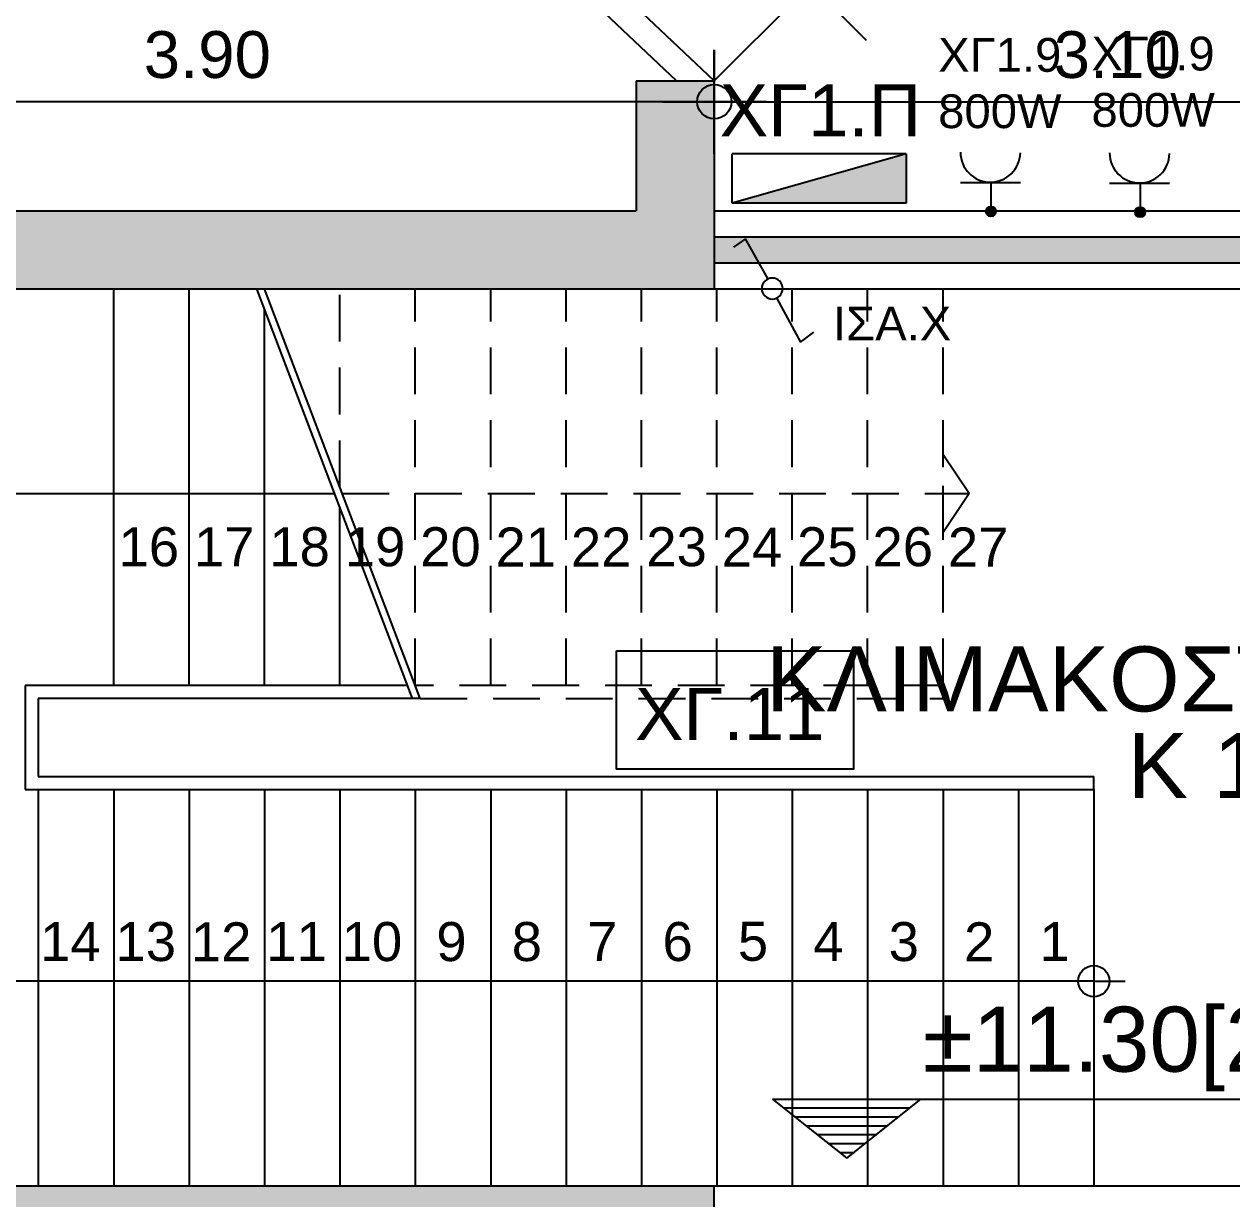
# Model space of a CAD drawing. Header units: metres. Extents: x -11 to 85, y -301 to 135.
# Drawn here: x 16.319 to 20.965, y 29.797 to 34.316 of the extents above; entities that cross this region are included whole.
import ezdxf
from ezdxf.enums import TextEntityAlignment as Align

# ---------------------------------------------------------------- set-up
doc = ezdxf.new("R2010")
doc.units = ezdxf.units.M
doc.header["$LTSCALE"] = 0.036
doc.header["$PDMODE"] = 2
doc.linetypes.add('HIDDEN', pattern=[0.375, 0.25, -0.125])
for name, color, linetype in [('arxitek corofos', 252, 'Continuous'), ('DIMBLK', 252, 'Continuous'), ('electext', 20, 'Continuous'), ('HLEK-SYMBOL', 3, 'Continuous'), ('HLEK_FL001_SYMBOLS', 230, 'Continuous')]:
    doc.layers.add(name, color=color, linetype=linetype)
doc.styles.add('COMU-N', font='arial.ttf')
doc.styles.get("Standard").update_dxf_attribs({"font": 'arial.ttf'})
doc.styles.add('W4MS2', font='W4MS2.shx')
doc.dimstyles.new('CADWDOT', dxfattribs={"dimscale": 0.1, "dimtxt": 1.8, "dimasz": 0.08, "dimexe": 2, "dimexo": 0, "dimgap": 0.09, "dimtad": 0, "dimrnd": 0.001, "dimzin": 0, "dimdsep": 46, "dimtxsty": 'Standard', "dimblk1": 'ARTDIM', "dimblk2": 'ARTDIM', "dimsah": 1, "dimcen": 0.09, "dimdle": 0.05, "dimse1": 1, "dimse2": 1, "dimadec": 0, "dimazin": 0, "dimtfac": 1, "dimtmove": 0, "dimatfit": 3, "dimldrblk": 'ARTDIM', "dimfxl": 2, "dimtvp": 0.9999, "dimtolj": 1, "dimtzin": 0, "dimarcsym": 0})

# ---------------------------------------------------------------- blocks, each defined once
blk = doc.blocks.new('ARTDIM')
at = {"layer": 'DIMBLK'}
for p, q in [((0, -24.9975), (0, 24.9975)), ((-24.9975, 0), (24.9975, 0))]:
    blk.add_line(p, q, dxfattribs=at)
blk.add_circle((0, 0), 8.25, dxfattribs=at)
blk = doc.blocks.new('*D487')
at = {"layer": 'arxitek corofos', "color": 0, "lineweight": -2}
blk.add_line((18.9657, 34.0176), (15.0817, 34.0176), dxfattribs=at)
at = {"layer": 'Defpoints', "color": 0, "transparency": 16777216}
for p in [(15.0737, 34.0176), (15.0737, 33.6974), (18.9737, 33.6974)]:
    blk.add_point(p, dxfattribs=at)
at = {"layer": 'arxitek corofos', "color": 0, "lineweight": -2, "xscale": 0.008, "yscale": 0.008, "zscale": 0.008, "rotation": 180}
blk.add_blockref('ARTDIM', (15.0737, 34.0176), dxfattribs=at)
at = {"layer": 'arxitek corofos', "color": 0, "lineweight": -2, "xscale": 0.008, "yscale": 0.008, "zscale": 0.008}
blk.add_blockref('ARTDIM', (18.9737, 34.0176), dxfattribs=at)
at = {"layer": 'arxitek corofos', "color": 0, "insert": (17.0237, 34.1976), "char_height": 0.18, "attachment_point": 5}
blk.add_mtext('\\A1;3.90', dxfattribs=at)
blk = doc.blocks.new('*D488')
at = {"layer": 'arxitek corofos', "color": 0, "lineweight": -2}
blk.add_line((18.9817, 34.0176), (22.0657, 34.0176), dxfattribs=at)
at = {"layer": 'Defpoints', "color": 0, "transparency": 16777216}
for p in [(22.0737, 34.0176), (18.9737, 33.6974), (22.0737, 33.6974)]:
    blk.add_point(p, dxfattribs=at)
at = {"layer": 'arxitek corofos', "color": 0, "lineweight": -2, "xscale": 0.008, "yscale": 0.008, "zscale": 0.008, "rotation": 180}
blk.add_blockref('ARTDIM', (18.9737, 34.0176), dxfattribs=at)
at = {"layer": 'arxitek corofos', "color": 0, "lineweight": -2, "xscale": 0.008, "yscale": 0.008, "zscale": 0.008}
blk.add_blockref('ARTDIM', (22.0737, 34.0176), dxfattribs=at)
at = {"layer": 'arxitek corofos', "color": 0, "insert": (20.5237, 34.1976), "char_height": 0.18, "attachment_point": 5}
blk.add_mtext('\\A1;3.10', dxfattribs=at)
blk = doc.blocks.new('gJ6_a28')
at = {"layer": 'HLEK-SYMBOL', "color": 0, "linetype": 'Continuous'}
for p, q in [((-0.67, 0), (-0.67, 0.19)), ((-0.67, 0.19), (0, 0.19)), ((-0.67, 0), (0, 0.19)), ((0, 0.19), (0, 0)), ((-0.67, 0), (0, 0))]:
    blk.add_line(p, q, dxfattribs=at)
at = {"layer": 'HLEK-SYMBOL', "color": 0}
blk.add_solid([(-0.67, 0.19), (0, 0.19), (-0.67, 0)], dxfattribs=at)
at = {"layer": 'HLEK-SYMBOL', "color": 0, "style": 'W4MS2', "flags": 8}
blk.add_attdef('NODE_NUMBER', (0.018, 0.0914), '', height=0.1, dxfattribs=at)
blk.add_attdef('NODE_NUMBER', (0.018, 0.0914), '', height=0.1, dxfattribs=at)
blk = doc.blocks.new('gJ6_a14')
at = {"linetype": 'Continuous'}
for p, q in [((-0.1176, 0.1119), (0.113, 0.1119)), ((0, 0.1119), (0, 0))]:
    blk.add_line(p, q, dxfattribs=at)
blk.add_arc((-0.0023, 0.2279), 0.1153, 180, 358.9566, dxfattribs=at)
blk = doc.blocks.new('*X1779')
at = {"color": 0}
for p, q in [((15.598, 2.587), (15.737, 2.727)), ((15.598, 2.622), (15.702, 2.727)), ((15.605, 2.559), (15.765, 2.719)), ((15.617, 2.536), (15.789, 2.707)), ((15.633, 2.516), (15.808, 2.691)), ((15.636, 2.678), (15.645, 2.687)), ((15.649, 2.691), (15.658, 2.7)), ((15.662, 2.705), (15.671, 2.714)), ((15.667, 2.674), (15.676, 2.683)), ((15.676, 2.718), (15.678, 2.721)), ((15.68, 2.687), (15.689, 2.696)), ((15.693, 2.7), (15.702, 2.709)), ((15.698, 2.669), (15.707, 2.678)), ((15.707, 2.714), (15.715, 2.722)), ((15.711, 2.683), (15.72, 2.691)), ((15.72, 2.727), (15.721, 2.728)), ((15.724, 2.696), (15.733, 2.705)), ((15.738, 2.709), (15.746, 2.718)), ((15.742, 2.678), (15.751, 2.687)), ((15.751, 2.722), (15.752, 2.724)), ((15.755, 2.691), (15.764, 2.7)), ((15.768, 2.705), (15.777, 2.714)), ((15.773, 2.674), (15.782, 2.683)), ((15.786, 2.687), (15.795, 2.696)), ((15.804, 2.669), (15.813, 2.678)), ((15.601, 2.607), (15.609, 2.616)), ((15.604, 2.646), (15.605, 2.647)), ((15.605, 2.577), (15.614, 2.585)), ((15.609, 2.652), (15.618, 2.66)), ((15.611, 2.547), (15.618, 2.554)), ((15.614, 2.621), (15.623, 2.63)), ((15.618, 2.59), (15.627, 2.599)), ((15.623, 2.665), (15.631, 2.674)), ((15.623, 2.559), (15.631, 2.568)), ((15.627, 2.634), (15.636, 2.643)), ((15.627, 2.528), (15.636, 2.537)), ((15.631, 2.603), (15.64, 2.612)), ((15.636, 2.572), (15.645, 2.581)), ((15.64, 2.647), (15.649, 2.656)), ((15.64, 2.541), (15.649, 2.55)), ((15.645, 2.616), (15.654, 2.625)), ((15.645, 2.51), (15.654, 2.519)), ((15.649, 2.585), (15.658, 2.594)), ((15.653, 2.501), (15.824, 2.672)), ((15.654, 2.66), (15.662, 2.669)), ((15.654, 2.554), (15.662, 2.563)), ((15.658, 2.63), (15.667, 2.638)), ((15.658, 2.523), (15.667, 2.532)), ((15.662, 2.599), (15.671, 2.607)), ((15.664, 2.494), (15.671, 2.501)), ((15.667, 2.568), (15.676, 2.577)), ((15.671, 2.643), (15.68, 2.652)), ((15.671, 2.537), (15.68, 2.546)), ((15.676, 2.489), (15.836, 2.648)), ((15.676, 2.612), (15.685, 2.621)), ((15.676, 2.506), (15.685, 2.515)), ((15.68, 2.581), (15.689, 2.59)), ((15.685, 2.656), (15.693, 2.665)), ((15.685, 2.55), (15.693, 2.559)), ((15.689, 2.625), (15.698, 2.634)), ((15.689, 2.519), (15.698, 2.528)), ((15.693, 2.594), (15.702, 2.603)), ((15.693, 2.488), (15.702, 2.497)), ((15.698, 2.563), (15.707, 2.572)), ((15.702, 2.638), (15.711, 2.647)), ((15.702, 2.532), (15.711, 2.541)), ((15.705, 2.482), (15.843, 2.62)), ((15.707, 2.607), (15.715, 2.616)), ((15.707, 2.501), (15.715, 2.51)), ((15.711, 2.577), (15.72, 2.585)), ((15.715, 2.652), (15.724, 2.66)), ((15.715, 2.546), (15.724, 2.554)), ((15.72, 2.621), (15.729, 2.63)), ((15.72, 2.515), (15.729, 2.523)), ((15.724, 2.59), (15.733, 2.599)), ((15.724, 2.484), (15.733, 2.493)), ((15.729, 2.665), (15.738, 2.674)), ((15.729, 2.559), (15.738, 2.568)), ((15.733, 2.634), (15.742, 2.643)), ((15.733, 2.528), (15.742, 2.537)), ((15.738, 2.603), (15.746, 2.612)), ((15.738, 2.497), (15.746, 2.506)), ((15.741, 2.482), (15.842, 2.584)), ((15.742, 2.572), (15.751, 2.581)), ((15.746, 2.647), (15.755, 2.656)), ((15.746, 2.541), (15.755, 2.55)), ((15.751, 2.616), (15.76, 2.625)), ((15.751, 2.51), (15.76, 2.519)), ((15.755, 2.585), (15.764, 2.594)), ((15.76, 2.66), (15.768, 2.669)), ((15.76, 2.554), (15.768, 2.563)), ((15.764, 2.63), (15.773, 2.638)), ((15.764, 2.523), (15.773, 2.532)), ((15.768, 2.599), (15.777, 2.607)), ((15.768, 2.493), (15.777, 2.501)), ((15.773, 2.568), (15.782, 2.577)), ((15.777, 2.643), (15.786, 2.652)), ((15.777, 2.537), (15.786, 2.546)), ((15.782, 2.612), (15.791, 2.621)), ((15.782, 2.506), (15.791, 2.515)), ((15.786, 2.581), (15.795, 2.59)), ((15.791, 2.656), (15.799, 2.665)), ((15.791, 2.55), (15.799, 2.559)), ((15.795, 2.625), (15.804, 2.634)), ((15.795, 2.519), (15.804, 2.528)), ((15.799, 2.594), (15.808, 2.603)), ((15.804, 2.563), (15.813, 2.572)), ((15.808, 2.638), (15.817, 2.647)), ((15.808, 2.532), (15.817, 2.541)), ((15.813, 2.607), (15.822, 2.616)), ((15.817, 2.577), (15.826, 2.585)), ((15.822, 2.652), (15.83, 2.66)), ((15.822, 2.546), (15.83, 2.554)), ((15.826, 2.621), (15.835, 2.63)), ((15.83, 2.59), (15.839, 2.599)), ((15.835, 2.559), (15.835, 2.56)), ((15.839, 2.634), (15.84, 2.635)), ((15.844, 2.603), (15.844, 2.603))]:
    blk.add_line(p, q, dxfattribs=at)
blk = doc.blocks.new('GJ6_A78')
at = {"layer": 'HLEK-SYMBOL', "color": 0, "linetype": 'Continuous'}
blk.add_circle((0, 0), 0.0989, dxfattribs=at)
at = {"layer": 'HLEK-SYMBOL', "color": 0, "xscale": 0.8, "yscale": 0.8, "zscale": 0.8}
blk.add_blockref('*X1779', (-12.576, -2.084), dxfattribs=at)
blk = doc.blocks.new('priza')
at = {"layer": 'HLEK_FL001_SYMBOLS', "xscale": 0.1951472641207488, "yscale": 0.1951472641207488, "zscale": 0.1951472641207488}
blk.add_blockref('GJ6_A78', (87.4, -100.4953), dxfattribs=at)
at = {"layer": 'HLEK_FL001_SYMBOLS', "rotation": 180}
blk.add_blockref('gJ6_a14', (87.4, -100.4952), dxfattribs=at)
blk = doc.blocks.new('gJ6_a3')
at = {"linetype": 'Continuous'}
for p, q in [((-0.111, 0.1868), (-0.0592, 0.2092)), ((-0.0239, 0.0342), (-0.111, 0.1868)), ((0.0232, -0.035), (0.1196, -0.1998)), ((0.1196, -0.1998), (0.0608, -0.2242))]:
    blk.add_line(p, q, dxfattribs=at)
blk.add_circle((-0.0004, -0.0004), 0.0405, dxfattribs=at)

msp = doc.modelspace()

# ---------------------------------------------------------------- hatches: boundary and pattern name
at = {"layer": 'arxitek corofos'}
for points in [[(18.9737, 34.0974), (18.6737, 34.0974), (18.6737, 33.5974), (14.7737, 33.5974), (14.7737, 32.0974), (15.0737, 32.0974), (15.0737, 33.2974), (18.9737, 33.2974)], [(22.0737, 33.4974), (18.9737, 33.4974), (18.9737, 33.3974), (22.0737, 33.3974)], [(15.0737, 29.8474), (15.0737, 31.0474), (14.7737, 31.0474), (14.7737, 29.5474), (18.6737, 29.5474), (18.6737, 29.2474), (18.9737, 29.2474), (18.9737, 29.8474)]]:
    msp.add_hatch(color=256, dxfattribs=at).paths.add_polyline_path(points)

# ---------------------------------------------------------------- linework, layer by layer
for p, q in [((18.9737, 34.0974), (16.3089, 36.6255)), ((18.8284, 34.0974), (16.2401, 36.553)), ((19.5593, 34.253), (18.7944, 35.0179)), ((18.9737, 34.0974), (19.7085, 34.8321)), ((18.6737, 34.0974), (18.6737, 33.5974)), ((18.6737, 34.0974), (18.9737, 34.0974)), ((18.9737, 34.0974), (18.9737, 33.2974)), ((14.7737, 33.5974), (18.6737, 33.5974)), ((18.9737, 33.5974), (22.0737, 33.5974)), ((18.9737, 33.4974), (22.0737, 33.4974)), ((18.9737, 33.3974), (22.0737, 33.3974)), ((15.0737, 33.2974), (18.9737, 33.2974)), ((18.9737, 33.2974), (22.0737, 33.2974)), ((19.1982, 30.1813), (19.4833, 29.9532)), ((19.1982, 30.1813), (22.3396, 30.1813)), ((19.4833, 29.9532), (19.7684, 30.1813)), ((19.241, 30.1471), (19.7257, 30.1471)), ((19.2838, 30.1129), (19.6829, 30.1129)), ((19.3265, 30.0787), (19.6401, 30.0787)), ((19.3693, 30.0445), (19.5974, 30.0445)), ((19.4121, 30.0103), (19.5546, 30.0103)), ((19.4548, 29.976), (19.5118, 29.976)), ((15.0737, 29.8474), (18.9737, 29.8474)), ((18.9737, 29.2474), (18.9737, 29.8474)), ((18.9737, 29.8474), (22.1237, 29.8474))]:
    msp.add_line(p, q, dxfattribs=at)
at = {"layer": 'arxitek corofos', "linetype": 'Continuous'}
for p, q in [((16.6637, 31.7724), (16.6637, 33.2974)), ((16.9537, 31.7724), (16.9537, 33.2974)), ((17.8127, 31.7224), (17.2137, 33.2974)), ((17.8427, 31.7224), (17.2437, 33.2974)), ((17.2437, 31.7724), (17.2437, 33.2185)), ((15.5862, 32.5099), (17.5132, 32.5099)), ((17.5337, 31.7724), (17.5337, 32.456)), ((16.3237, 31.7724), (16.3237, 31.3724)), ((17.7937, 31.7724), (16.3237, 31.7724)), ((17.8427, 31.7224), (16.3737, 31.7224)), ((16.3737, 31.7224), (16.3737, 31.4224)), ((16.3737, 31.4224), (17.8047, 31.4224)), ((17.8047, 31.4224), (20.4337, 31.4224)), ((20.4337, 31.3724), (20.4337, 31.4224)), ((16.3237, 31.3724), (17.8237, 31.3724)), ((16.3737, 31.3724), (16.3737, 29.8474)), ((16.6637, 31.3724), (16.6637, 29.8474)), ((16.9537, 31.3724), (16.9537, 29.8474)), ((17.2437, 31.3724), (17.2437, 29.8474)), ((17.5337, 31.3724), (17.5337, 29.8474)), ((17.8237, 31.3724), (17.8237, 29.8474)), ((17.8237, 31.3724), (17.8237, 31.3724)), ((17.8237, 31.3724), (20.4337, 31.3724)), ((18.1137, 31.3724), (18.1137, 29.8474)), ((18.4037, 31.3724), (18.4037, 29.8474)), ((18.6937, 31.3724), (18.6937, 29.8474)), ((18.9837, 31.3724), (18.9837, 29.8474)), ((19.2737, 31.3724), (19.2737, 29.8474)), ((19.5637, 31.3724), (19.5637, 29.8474)), ((19.8537, 31.3724), (19.8537, 29.8474)), ((20.1437, 31.3724), (20.1437, 29.8474)), ((20.4337, 31.3724), (20.4337, 29.8474)), ((20.4337, 30.6349), (15.5862, 30.6349)), ((20.4337, 30.6349), (20.5537, 30.6349))]:
    msp.add_line(p, q, dxfattribs=at)
at = {"layer": 'arxitek corofos', "linetype": 'HIDDEN', "ltscale": 20}
for p, q in [((17.5337, 32.5349), (17.5337, 33.2974)), ((17.8237, 31.7724), (17.8237, 33.2974)), ((18.1137, 31.7724), (18.1137, 33.2974)), ((18.4037, 31.7724), (18.4037, 33.2974)), ((18.6937, 31.7724), (18.6937, 33.2974)), ((18.9837, 31.7724), (18.9837, 33.2974)), ((19.2737, 31.7724), (19.2737, 33.2974)), ((19.5637, 31.7724), (19.5637, 33.2974)), ((19.8537, 31.7724), (19.8537, 33.2974)), ((19.9537, 32.5099), (19.8537, 32.6599)), ((19.8537, 32.3599), (19.8537, 32.6599)), ((17.5432, 32.5099), (19.9537, 32.5099)), ((19.9537, 32.5099), (19.8537, 32.3599)), ((19.8537, 31.7724), (17.8237, 31.7724)), ((19.8537, 31.7224), (19.8537, 31.7724)), ((17.8427, 31.7224), (19.8537, 31.7224))]:
    msp.add_line(p, q, dxfattribs=at)
at = {"layer": 'arxitek corofos', "linetype": 'Continuous'}
msp.add_circle((20.4337, 30.6349), 0.06, dxfattribs=at)
at = {"layer": 'electext'}
msp.add_lwpolyline([(18.5979, 31.9059), (19.5095, 31.9059), (19.5095, 31.4506), (18.5979, 31.4506)], close=True, dxfattribs=at)

# ---------------------------------------------------------------- block references
at = {"layer": 'HLEK_FL001_SYMBOLS', "rotation": 180}
for name, p in [('priza', (107.4381, -66.8999)), ('priza', (108.0119, -66.9027)), ('gJ6_a28', (19.0424, 33.8173))]:
    msp.add_blockref(name, p, dxfattribs=at)
at = {"layer": 'HLEK_FL001_SYMBOLS', "xscale": -1, "rotation": 58.82811736932428}
msp.add_blockref('gJ6_a3', (19.1961, 33.2987), dxfattribs=at)

# ---------------------------------------------------------------- texts
at = {"layer": 'arxitek corofos', "style": 'COMU-N'}
for s, p in [('16', (16.7988, 32.3058)), ('17', (17.0888, 32.3058)), ('18', (17.3788, 32.3058)), ('19', (17.6688, 32.3058)), ('20', (17.9588, 32.3058)), ('21', (18.2488, 32.3058)), ('22', (18.5388, 32.3058)), ('23', (18.8288, 32.3058)), ('24', (19.1188, 32.3058)), ('25', (19.4088, 32.3058)), ('26', (19.6988, 32.3058)), ('27', (19.9888, 32.3058)), ('14', (16.4969, 30.7871)), ('13', (16.7869, 30.7871)), ('12', (17.0769, 30.7871)), ('11', (17.3669, 30.7871)), ('10', (17.6569, 30.7871)), ('9', (17.9628, 30.7871)), ('8', (18.2528, 30.7871)), ('7', (18.5428, 30.7871)), ('6', (18.8328, 30.7871)), ('5', (19.1228, 30.7871)), ('4', (19.4128, 30.7871)), ('3', (19.7028, 30.7871)), ('2', (19.9928, 30.7871)), ('1', (20.2828, 30.7871))]:
    msp.add_text(s, height=0.15, dxfattribs=at).set_placement(p, align=Align.MIDDLE)
for s, p in [('ΚΛΙΜΑΚΟΣΤΑΣΙΟ', (19.1725, 31.6722)), ('K 1', (20.563, 31.3389))]:
    msp.add_text(s, height=0.25, dxfattribs=at).set_placement(p)
msp.add_attdef('±11.30[21.65]', (19.7762, 30.2865), '±0.00', height=0.25, dxfattribs=at)
at = {"layer": 'electext', "style": 'COMU-N'}
for s, p in [('ΧΓ1.Π', (18.9946, 33.8846)), ('ΧΓ.11', (18.6691, 31.5625))]:
    msp.add_text(s, height=0.2, dxfattribs=at).set_placement(p)
at = {"layer": 'HLEK_FL001_SYMBOLS', "char_height": 0.13, "attachment_point": 1, "style": 'COMU-N'}
for s, width, insert in [('ΧΓ1.9\\P800W', 0.256155, (19.8351, 34.2626)), ('ΧΓ1.9\\P800W', 0.462213, (20.4246, 34.2677)), ('ΙΣΑ.Χ', 0.45523, (19.4301, 33.2295))]:
    msp.add_mtext_dynamic_manual_height_columns(s, width=width, gutter_width=0.65, heights=[0], dxfattribs=dict(at, insert=insert))

# ---------------------------------------------------------------- dimensions: what is measured, and where the dimension line sits
at = {"layer": 'arxitek corofos'}
for base, p2, picture, middle in [((15.0737, 34.0176), (15.0737, 33.6974), '*D487', (17.0237, 34.1976)), ((22.0737, 34.0176), (22.0737, 33.6974), '*D488', (20.5237, 34.1976))]:
    dim = msp.add_linear_dim(base=base, p1=(18.9737, 33.6974), p2=p2, dimstyle='CADWDOT', dxfattribs=at)
    dim.commit()
    dim.dimension.update_dxf_attribs({"geometry": picture, "text_midpoint": middle})

doc.saveas('drawing.dxf')
